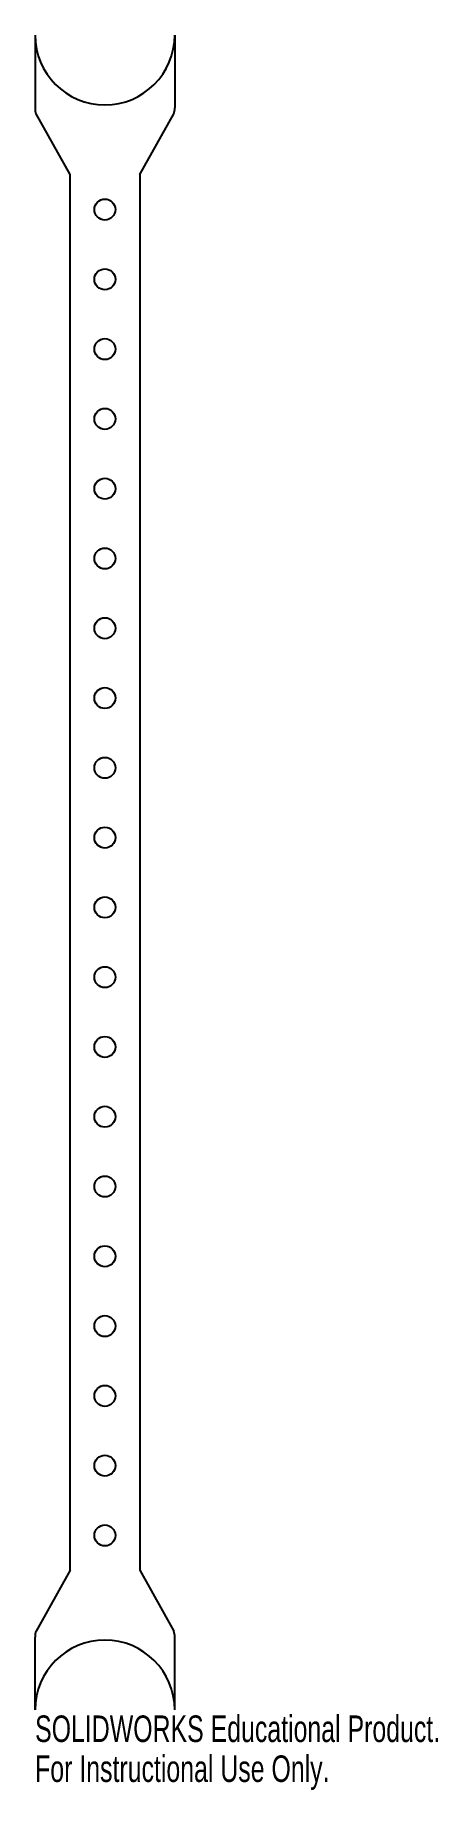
# Model space of a CAD drawing. Header units: inches. Extents: x -0.4 to 2.5, y -0.6 to 12.
import ezdxf

# ---------------------------------------------------------------- set-up
doc = ezdxf.new("R2010")
doc.units = ezdxf.units.IN
doc.header["$MEASUREMENT"] = 0
doc.styles.add('SLDTEXTSTYLE0', font='TXT', dxfattribs={"width": 0.7})

msp = doc.modelspace()

# ---------------------------------------------------------------- linework, layer by layer
at = {"color": 7, "linetype": 'Continuous', "lineweight": 25}
for p, q in [((-0.379, 12), (-0.379, 11.479)), ((0.621, 12), (0.621, 11.479)), ((-0.129, 11), (-0.372, 11.435)), ((0.371, 11), (0.615, 11.435)), ((-0.129, 1), (-0.129, 11)), ((0.371, 11), (0.371, 1)), ((-0.129, 1), (-0.372, 0.565)), ((0.371, 1), (0.615, 0.565)), ((-0.379, 0), (-0.379, 0.521)), ((0.621, 0), (0.621, 0.521))]:
    msp.add_line(p, q, dxfattribs=at)
for centre in [(0.121, 10.75), (0.121, 10.25), (0.121, 9.75), (0.121, 9.25), (0.121, 8.75), (0.121, 8.25), (0.121, 7.75), (0.121, 7.25), (0.121, 6.75), (0.121, 6.25), (0.121, 5.75), (0.121, 5.25), (0.121, 4.75), (0.121, 4.25), (0.121, 3.75), (0.121, 3.25), (0.121, 2.75), (0.121, 2.25), (0.121, 1.75), (0.121, 1.25)]:
    msp.add_circle(centre, 0.075, dxfattribs=at)
for centre, radius, start, end in [((0.121, 12), 0.5, 180, 0), ((-0.229, 11.479), 0.15, 180, 196.8558), ((0.471, 11.479), 0.15, 343.1442, 0), ((-0.229, 0.521), 0.15, 163.1442, 180), ((0.471, 0.521), 0.15, 360, 16.8558), ((0.121, 0), 0.5, 0, 180)]:
    msp.add_arc(centre, radius, start, end, dxfattribs=at)

# ---------------------------------------------------------------- texts
at = {"color": 7, "linetype": 'Continuous', "char_height": 0.1903, "attachment_point": 1, "style": 'SLDTEXTSTYLE0'}
for s, insert in [('SOLIDWORKS Educational Product.', (-0.379, -0.04)), ('For Instructional Use Only.', (-0.379, -0.326))]:
    msp.add_mtext(s, dxfattribs=dict(at, insert=insert))

doc.saveas('drawing.dxf')
